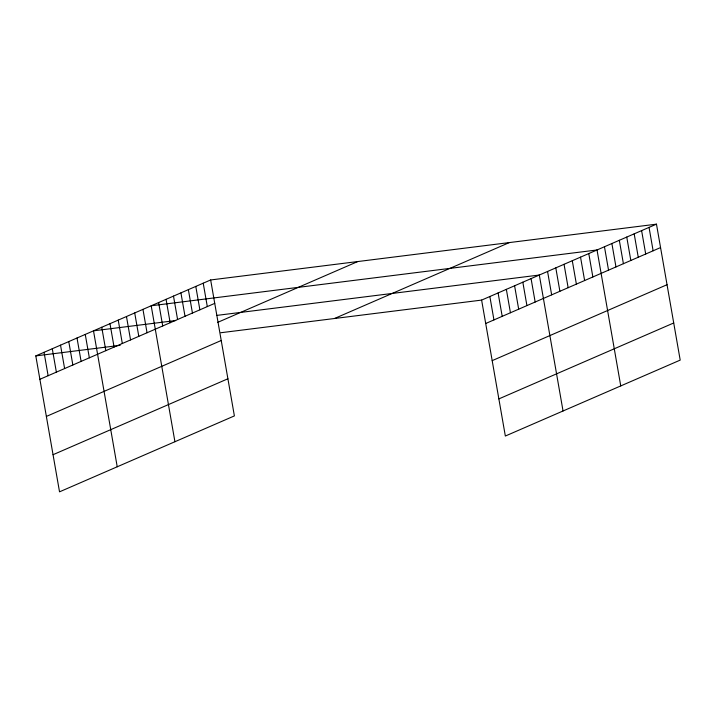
<?xml version="1.0" encoding="UTF-8"?>
<svg xmlns="http://www.w3.org/2000/svg" width="716" height="716" viewBox="0 0 716 716"><rect width="100%" height="100%" fill="white"/><g stroke="black" fill="none" stroke-linecap="round" stroke-linejoin="round"><path stroke-width="1.07" d="M210.656 279.965L234.383 415.906L59.526 491.838L35.8 355.897L210.656 279.965L656.474 224.162L680.2 360.103L505.344 436.035L481.617 300.094L656.474 224.162M39.881 379.301L214.737 303.369M217.727 322.361L357.776 261.546M46.37 416.435L221.217 340.503M334.497 318.504L509.353 242.572M53.047 454.705L227.903 378.773M485.708 323.498L660.555 247.566M492.187 360.64L667.043 284.708M498.864 398.901L673.72 322.97M175.715 320.544L93.501 330.837L117.227 466.778M216.823 315.398L539.318 275.034L563.045 410.984M35.8 355.897L120.181 345.336M220.814 332.734L481.617 300.094M649.045 227.384L653.126 250.797M641.608 230.615L645.698 254.019M634.179 233.846L638.26 257.25M626.751 237.068L630.832 260.472M619.313 240.299L623.403 263.703M611.885 243.521L615.975 266.934M604.456 246.751L608.537 270.156M620.754 385.924L597.028 249.974L151.201 305.777L174.928 441.727M588.776 253.554L592.866 276.967M580.533 257.134L584.623 280.547M572.29 260.714L576.38 284.127M564.047 264.293L568.137 287.707M555.804 267.874L559.894 291.287M547.561 271.454L551.651 294.858M531.075 278.613L535.165 302.018M522.832 282.194L526.922 305.598M514.589 285.774L518.679 309.178M506.346 289.353L510.436 312.758M498.103 292.934L502.193 316.338M489.86 296.514L493.95 319.918M203.219 283.187L207.309 306.591M195.79 286.418L199.88 309.822M188.362 289.64L192.443 313.044M180.924 292.871L185.014 316.275M173.496 296.093L177.586 319.506M166.067 299.324L170.148 322.728M158.639 302.555L162.72 325.959M142.958 309.357L147.049 332.761M134.715 312.937L138.806 336.341M126.472 316.517L130.563 339.921M118.23 320.097L122.32 343.501M109.987 323.677L114.077 347.081M101.744 327.257L105.834 350.661M85.258 334.417L89.348 357.821M77.015 337.997L81.105 361.401M68.772 341.577L72.853 364.981M60.529 345.157L64.61 368.561M52.286 348.737L56.367 372.141M44.043 352.317L48.124 375.721"/></g></svg>
